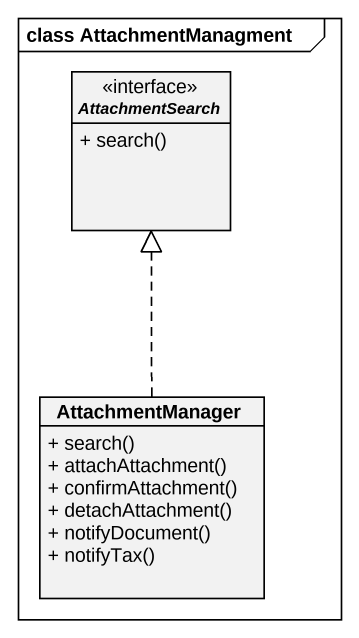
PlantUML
@startuml
mainframe class AttachmentManagment
hide circle
hide empty members
skinparam classAttributeIconSize 0
interface AttachmentSearch {
  + search()
}
class AttachmentManager {
  + search()
  + attachAttachment()
  + confirmAttachment()
  + detachAttachment()
  + notifyDocument()
  + notifyTax()
}
AttachmentManager .up.|> AttachmentSearch
@enduml
